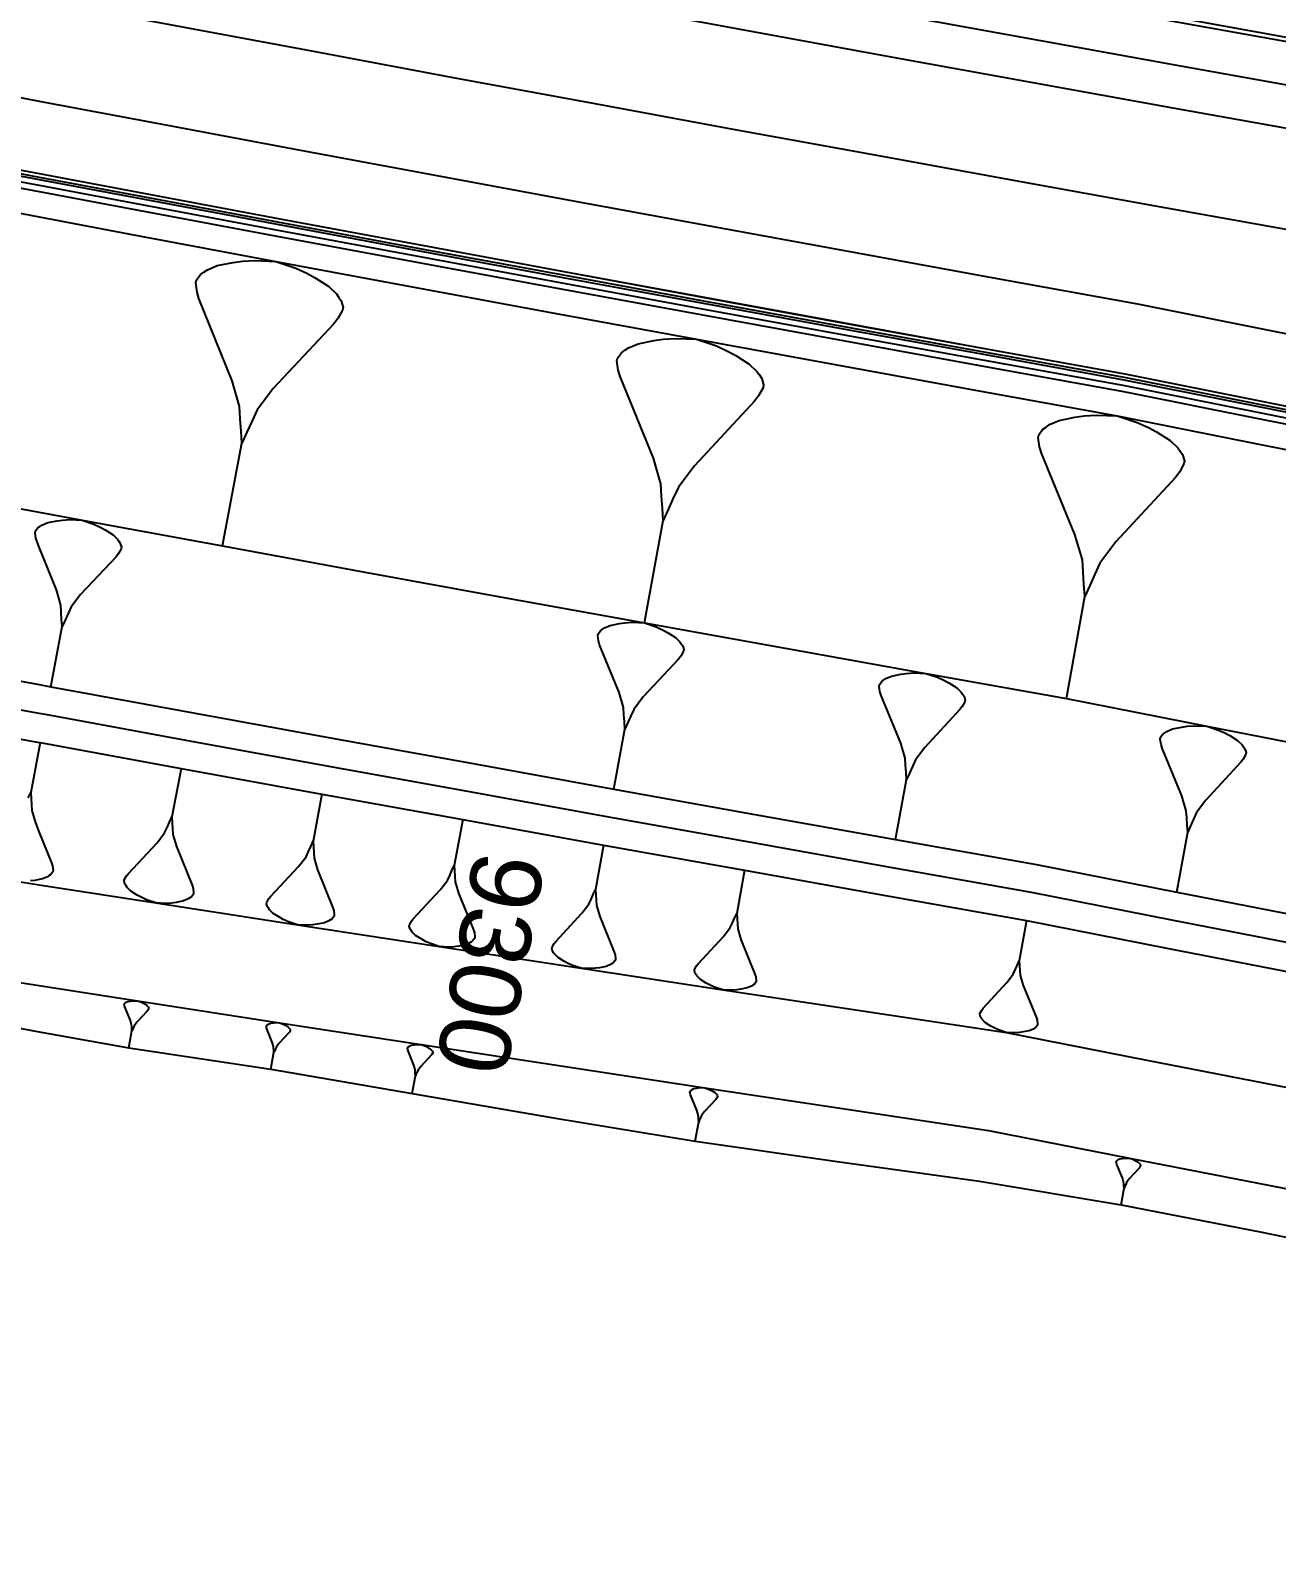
# Model space of a CAD drawing. Extents: x 389565 to 391267, y 804651 to 804848.
# Drawn here: x 389899.7 to 389943.5, y 804708.6 to 804762.3 of the extents above; entities that cross this region are included whole.
import ezdxf
from ezdxf.enums import TextEntityAlignment as Align

# ---------------------------------------------------------------- set-up
doc = ezdxf.new("R2010")
doc.units = 0
doc.layers.get('0').update_dxf_attribs({"linetype": 'CONTINUOUS'})
doc.styles.add('ARIAL', font='ARIAL.FON')

msp = doc.modelspace()

# ---------------------------------------------------------------- linework, layer by layer
at = {"color": 7}
for p, q in [((389906.2592, 804754.0612), (389906.8135, 804754.1711)), ((389906.8135, 804754.1711), (389907.1421, 804754.2164)), ((389907.1421, 804754.2164), (389907.574, 804754.2424)), ((389907.574, 804754.2424), (389908.3152, 804754.2106)), ((389908.3152, 804754.2106), (389909.0178, 804753.9725)), ((389905.5248, 804753.5581), (389905.6665, 804753.7451)), ((389905.6665, 804753.7451), (389905.7889, 804753.829)), ((389905.7889, 804753.829), (389905.9113, 804753.9128)), ((389905.9113, 804753.9128), (389906.2592, 804754.0612)), ((389909.0178, 804753.9725), (389909.4111, 804753.7922)), ((389909.4111, 804753.7922), (389909.7012, 804753.6313)), ((389909.7012, 804753.6313), (389910.1783, 804753.3286)), ((389905.5055, 804753.455), (389905.5248, 804753.5581)), ((389905.5508, 804753.1263), (389905.5055, 804753.455)), ((389905.6153, 804752.9008), (389905.5508, 804753.1263)), ((389910.1783, 804753.3286), (389910.4491, 804753.0645)), ((389910.4491, 804753.0645), (389910.533, 804752.9421)), ((389906.7835, 804750.014), (389905.6153, 804752.9008)), ((389910.533, 804752.9421), (389910.6168, 804752.8197)), ((389910.6168, 804752.8197), (389910.6814, 804752.5941)), ((389910.6814, 804752.5941), (389910.6621, 804752.491)), ((389910.3595, 804752.0139), (389908.2273, 804749.744)), ((389910.5011, 804752.2009), (389910.3595, 804752.0139)), ((389910.6621, 804752.491), (389910.5011, 804752.2009)), ((389921.0541, 804751.3166), (389921.6055, 804751.4278)), ((389921.6055, 804751.4278), (389921.9325, 804751.474)), ((389921.9325, 804751.474), (389922.3623, 804751.5013)), ((389922.3623, 804751.5013), (389923.1003, 804751.4721)), ((389923.1003, 804751.4721), (389923.8007, 804751.2374)), ((389920.3246, 804750.8133), (389920.465, 804750.9999)), ((389920.465, 804750.9999), (389920.5866, 804751.0838)), ((389920.5866, 804751.0838), (389920.7082, 804751.1676)), ((389920.7082, 804751.1676), (389921.0541, 804751.3166)), ((389923.8007, 804751.2374), (389924.1927, 804751.0592)), ((389924.1927, 804751.0592), (389924.4821, 804750.8999)), ((389924.4821, 804750.8999), (389924.9581, 804750.6002)), ((389920.3057, 804750.7105), (389920.3246, 804750.8133)), ((389920.3519, 804750.3835), (389920.3057, 804750.7105)), ((389920.4169, 804750.1591), (389920.3519, 804750.3835)), ((389924.9581, 804750.6002), (389925.2286, 804750.3382)), ((389907.0418, 804749.1118), (389906.7835, 804750.014)), ((389921.5894, 804747.2891), (389920.4169, 804750.1591)), ((389925.2286, 804750.3382), (389925.3125, 804750.2166)), ((389925.3125, 804750.2166), (389925.3964, 804750.095)), ((389925.3964, 804750.095), (389925.4614, 804749.8707)), ((389925.4614, 804749.8707), (389925.4425, 804749.7679)), ((389908.2273, 804749.744), (389907.6606, 804748.9961)), ((389925.1428, 804749.292), (389923.0277, 804747.0252)), ((389925.2832, 804749.4786), (389925.1428, 804749.292)), ((389925.4425, 804749.7679), (389925.2832, 804749.4786)), ((389907.0678, 804748.68), (389907.0418, 804749.1118)), ((389907.6606, 804748.9961), (389907.4803, 804748.6028)), ((389935.856, 804748.6211), (389936.4051, 804748.7338)), ((389936.4051, 804748.7338), (389936.7308, 804748.7809)), ((389936.7308, 804748.7809), (389937.159, 804748.8095)), ((389937.159, 804748.8095), (389937.8946, 804748.7828)), ((389937.8946, 804748.7828), (389938.5932, 804748.5513)), ((389907.0938, 804748.2481), (389907.0678, 804748.68)), ((389907.1198, 804747.8163), (389907.0938, 804748.2481)), ((389907.3001, 804748.2096), (389907.1198, 804747.8163)), ((389907.4803, 804748.6028), (389907.3001, 804748.2096)), ((389935.1307, 804748.1171), (389935.27, 804748.3036)), ((389935.27, 804748.3036), (389935.3909, 804748.3876)), ((389935.3909, 804748.3876), (389935.5118, 804748.4715)), ((389935.5118, 804748.4715), (389935.856, 804748.6211)), ((389938.5932, 804748.5513), (389938.9845, 804748.3751)), ((389938.9845, 804748.3751), (389939.2734, 804748.2173)), ((389939.2734, 804748.2173), (389939.7487, 804747.9202)), ((389906.445, 804744.2067), (389907.1198, 804747.8163)), ((389935.1122, 804748.0147), (389935.1307, 804748.1171)), ((389935.1593, 804747.6889), (389935.1122, 804748.0147)), ((389935.2249, 804747.4656), (389935.1593, 804747.6889)), ((389939.7487, 804747.9202), (389940.0192, 804747.66)), ((389940.0192, 804747.66), (389940.1032, 804747.5391)), ((389921.8496, 804746.3918), (389921.5894, 804747.2891)), ((389936.4028, 804744.6094), (389935.2249, 804747.4656)), ((389940.1032, 804747.5391), (389940.1872, 804747.4182)), ((389940.1872, 804747.4182), (389940.2527, 804747.1949)), ((389940.2527, 804747.1949), (389940.2343, 804747.0924)), ((389923.0277, 804747.0252), (389922.466, 804746.2787)), ((389939.9372, 804746.6171), (389937.837, 804744.3512)), ((389940.0765, 804746.8036), (389939.9372, 804746.6171)), ((389940.2343, 804747.0924), (389940.0765, 804746.8036)), ((389921.8769, 804745.962), (389921.8496, 804746.3918)), ((389922.466, 804746.2787), (389922.2878, 804745.8866)), ((389921.9042, 804745.5322), (389921.8769, 804745.962)), ((389921.9315, 804745.1024), (389921.9042, 804745.5322)), ((389922.2878, 804745.8866), (389922.1097, 804745.4945)), ((389900.0973, 804744.9428), (389900.301, 804745.0294)), ((389900.301, 804745.0294), (389900.6254, 804745.0934)), ((389900.6254, 804745.0934), (389900.8178, 804745.1196)), ((389900.8178, 804745.1196), (389901.0706, 804745.1346)), ((389901.0706, 804745.1346), (389901.5043, 804745.1155)), ((389901.5043, 804745.1155), (389901.9154, 804744.9757)), ((389901.9154, 804744.9757), (389902.1454, 804744.8699)), ((389921.2717, 804741.5066), (389921.9315, 804745.1024)), ((389922.1097, 804745.4945), (389921.9315, 804745.1024)), ((389899.8595, 804744.6751), (389899.8709, 804744.7355)), ((389899.8858, 804744.4827), (389899.8595, 804744.6751)), ((389899.8709, 804744.7355), (389899.9539, 804744.8448)), ((389899.9234, 804744.3507), (389899.8858, 804744.4827)), ((389899.9539, 804744.8448), (389900, 804744.8763)), ((389900, 804744.8763), (389900.0256, 804744.8938)), ((389900.0256, 804744.8938), (389900.0973, 804744.9428)), ((389902.1454, 804744.8699), (389902.3151, 804744.7755)), ((389902.3151, 804744.7755), (389902.5941, 804744.5981)), ((389902.5941, 804744.5981), (389902.7524, 804744.4434)), ((389902.7524, 804744.4434), (389902.8014, 804744.3717)), ((389936.665, 804743.7161), (389936.4028, 804744.6094)), ((389900, 804744.1609), (389899.9234, 804744.3507)), ((389900.6052, 804742.6605), (389900, 804744.1609)), ((389902.7823, 804743.9379), (389902.6993, 804743.8286)), ((389902.8767, 804744.1076), (389902.7823, 804743.9379)), ((389902.8014, 804744.3717), (389902.8504, 804744.3)), ((389902.8504, 804744.3), (389902.8881, 804744.1679)), ((389902.8881, 804744.1679), (389902.8767, 804744.1076)), ((389937.837, 804744.3512), (389937.2797, 804743.6055)), ((389902.6993, 804743.8286), (389901.45, 804742.5016)), ((389936.6937, 804743.2879), (389936.665, 804743.7161)), ((389937.2797, 804743.6055), (389937.1034, 804743.2142)), ((389936.7223, 804742.8597), (389936.6937, 804743.2879)), ((389936.751, 804742.4315), (389936.7223, 804742.8597)), ((389936.9272, 804742.8228), (389936.751, 804742.4315)), ((389937.1034, 804743.2142), (389936.9272, 804742.8228)), ((389900.7558, 804742.1323), (389900.6052, 804742.6605)), ((389901.45, 804742.5016), (389901.1178, 804742.0642)), ((389936.1054, 804738.8461), (389936.751, 804742.4315)), ((389900.7707, 804741.8796), (389900.7558, 804742.1323)), ((389900.7856, 804741.6269), (389900.7707, 804741.8796)), ((389901.0121, 804741.8342), (389900.9063, 804741.6042)), ((389901.1178, 804742.0642), (389901.0121, 804741.8342)), ((389900.4033, 804739.2621), (389900.8006, 804741.3742)), ((389900.8006, 804741.3742), (389900.7856, 804741.6269)), ((389900.9063, 804741.6042), (389900.8006, 804741.3742)), ((389919.6444, 804741.1204), (389919.7267, 804741.2298)), ((389919.7267, 804741.2298), (389919.798, 804741.279)), ((389919.798, 804741.279), (389919.8693, 804741.3282)), ((389919.8693, 804741.3282), (389920.0721, 804741.4155)), ((389920.0721, 804741.4155), (389920.3953, 804741.4807)), ((389920.3953, 804741.4807), (389920.5871, 804741.5078)), ((389920.5871, 804741.5078), (389920.8391, 804741.5238)), ((389920.8391, 804741.5238), (389921.2717, 804741.5066)), ((389921.2717, 804741.5066), (389921.6823, 804741.369)), ((389921.6823, 804741.369), (389921.9122, 804741.2646)), ((389921.9122, 804741.2646), (389922.0818, 804741.1712)), ((389919.6333, 804741.0602), (389919.6444, 804741.1204)), ((389919.6604, 804740.8684), (389919.6333, 804741.0602)), ((389919.6985, 804740.7369), (389919.6604, 804740.8684)), ((389920.3859, 804739.0543), (389919.6985, 804740.7369)), ((389922.0818, 804741.1712), (389922.3609, 804740.9955)), ((389922.3609, 804740.9955), (389922.5195, 804740.8419)), ((389922.5195, 804740.8419), (389922.5686, 804740.7706)), ((389922.5686, 804740.7706), (389922.6178, 804740.6993)), ((389922.6178, 804740.6993), (389922.6559, 804740.5678)), ((389922.4692, 804740.2285), (389921.2292, 804738.8996)), ((389922.5515, 804740.3379), (389922.4692, 804740.2285)), ((389922.6449, 804740.5076), (389922.5515, 804740.3379)), ((389922.6559, 804740.5678), (389922.6449, 804740.5076)), ((389929.7599, 804739.5472), (389929.9623, 804739.6348)), ((389929.9623, 804739.6348), (389930.2849, 804739.7007)), ((389930.2849, 804739.7007), (389930.4764, 804739.7281)), ((389930.4764, 804739.7281), (389930.728, 804739.7447)), ((389930.728, 804739.7447), (389931.1601, 804739.7286)), ((389931.1601, 804739.7286), (389931.5704, 804739.5921)), ((389931.5704, 804739.5921), (389931.8002, 804739.4883)), ((389920.5384, 804738.5282), (389920.3859, 804739.0543)), ((389929.5249, 804739.279), (389929.5358, 804739.3392)), ((389929.5523, 804739.0876), (389929.5249, 804739.279)), ((389929.5358, 804739.3392), (389929.6178, 804739.4487)), ((389929.5907, 804738.9564), (389929.5523, 804739.0876)), ((389929.6178, 804739.4487), (389929.6888, 804739.4979)), ((389929.6888, 804739.4979), (389929.7599, 804739.5472)), ((389931.8002, 804739.4883), (389931.9698, 804739.3954)), ((389931.9698, 804739.3954), (389932.2489, 804739.2205)), ((389932.2489, 804739.2205), (389932.4076, 804739.0674)), ((389932.4076, 804739.0674), (389932.4569, 804738.9964)), ((389920.5544, 804738.2762), (389920.5384, 804738.5282)), ((389921.2292, 804738.8996), (389920.8998, 804738.4619)), ((389930.2809, 804737.2775), (389929.5907, 804738.9564)), ((389932.4407, 804738.5642), (389932.3588, 804738.4548)), ((389932.5336, 804738.7339), (389932.4407, 804738.5642)), ((389932.4569, 804738.9964), (389932.5062, 804738.9253)), ((389932.5062, 804738.9253), (389932.5445, 804738.794)), ((389932.5445, 804738.794), (389932.5336, 804738.7339)), ((389920.5705, 804738.0243), (389920.5544, 804738.2762)), ((389920.5865, 804737.7723), (389920.5705, 804738.0243)), ((389920.6909, 804738.0022), (389920.5865, 804737.7723)), ((389920.7954, 804738.232), (389920.6909, 804738.0022)), ((389920.8998, 804738.4619), (389920.7954, 804738.232)), ((389932.3588, 804738.4548), (389931.1234, 804737.1249)), ((389920.1997, 804735.6642), (389920.5865, 804737.7723)), ((389939.4029, 804737.4224), (389939.4136, 804737.4825)), ((389939.4136, 804737.4825), (389939.4953, 804737.592)), ((389939.4953, 804737.592), (389939.5661, 804737.6413)), ((389939.5661, 804737.6413), (389939.637, 804737.6907)), ((389939.637, 804737.6907), (389939.8389, 804737.7787)), ((389939.8389, 804737.7787), (389940.161, 804737.8451)), ((389940.161, 804737.8451), (389940.3521, 804737.873)), ((389940.3521, 804737.873), (389940.6033, 804737.8901)), ((389940.6033, 804737.8901), (389941.0349, 804737.8749)), ((389941.0349, 804737.8749), (389941.445, 804737.7395)), ((389941.445, 804737.7395), (389941.6747, 804737.6364)), ((389941.6747, 804737.6364), (389941.8443, 804737.544)), ((389941.8443, 804737.544), (389942.1233, 804737.37)), ((389900, 804737.1178), (389899.7038, 804735.5431)), ((389900.0336, 804737.2966), (389900, 804737.1178)), ((389930.4344, 804736.7525), (389930.2809, 804737.2775)), ((389931.1234, 804737.1249), (389930.7954, 804736.6871)), ((389939.4307, 804737.2313), (389939.4029, 804737.4224)), ((389939.4693, 804737.1003), (389939.4307, 804737.2313)), ((389940.1623, 804735.4253), (389939.4693, 804737.1003)), ((389942.1233, 804737.37), (389942.2822, 804737.2175)), ((389942.2822, 804737.2175), (389942.3315, 804737.1466)), ((389942.3315, 804737.1466), (389942.3809, 804737.0757)), ((389942.3809, 804737.0757), (389942.4195, 804736.9447)), ((389942.4195, 804736.9447), (389942.4088, 804736.8846)), ((389904.9837, 804736.3901), (389904.6648, 804734.6841)), ((389930.4509, 804736.5009), (389930.4344, 804736.7525)), ((389930.4675, 804736.2493), (389930.4509, 804736.5009)), ((389930.6916, 804736.4573), (389930.5879, 804736.2275)), ((389930.7954, 804736.6871), (389930.6916, 804736.4573)), ((389942.2347, 804736.6055), (389941.004, 804735.2747)), ((389942.3164, 804736.715), (389942.2347, 804736.6055)), ((389942.4088, 804736.8846), (389942.3164, 804736.715)), ((389930.1024, 804733.8916), (389930.4841, 804735.9977)), ((389930.4841, 804735.9977), (389930.4675, 804736.2493)), ((389930.5879, 804736.2275), (389930.4841, 804735.9977)), ((389899.616, 804735.3521), (389899.7038, 804735.5431)), ((389899.7038, 804735.5431), (389899.7162, 804735.3332)), ((389899.7162, 804735.3332), (389899.7286, 804735.1234)), ((389909.9346, 804735.488), (389909.6265, 804733.8295)), ((389940.3168, 804734.9013), (389940.1623, 804735.4253)), ((389899.7286, 804735.1234), (389899.741, 804734.9136)), ((389899.741, 804734.9136), (389899.866, 804734.4751)), ((389940.3339, 804734.6501), (389940.3168, 804734.9013)), ((389940.6775, 804734.8368), (389940.5743, 804734.607)), ((389941.004, 804735.2747), (389940.6775, 804734.8368)), ((389899.866, 804734.4751), (389900, 804734.1429)), ((389904.4092, 804734.1265), (389904.4944, 804734.3124)), ((389904.4944, 804734.3124), (389904.5796, 804734.4982)), ((389904.5796, 804734.4982), (389904.6648, 804734.6841)), ((389904.6648, 804734.6841), (389904.6771, 804734.48)), ((389904.6771, 804734.48), (389904.6894, 804734.2759)), ((389904.6894, 804734.2759), (389904.7017, 804734.0718)), ((389914.8863, 804734.5903), (389914.5888, 804732.9794)), ((389940.351, 804734.3988), (389940.3339, 804734.6501)), ((389940.368, 804734.1476), (389940.351, 804734.3988)), ((389940.4712, 804734.3773), (389940.368, 804734.1476)), ((389940.5743, 804734.607), (389940.4712, 804734.3773)), ((389900, 804734.1429), (389900.432, 804733.0718)), ((389903.1337, 804732.7002), (389904.1413, 804733.773)), ((389904.1413, 804733.773), (389904.4092, 804734.1265)), ((389904.7017, 804734.0718), (389904.8238, 804733.6454)), ((389909.5439, 804733.6488), (389909.6265, 804733.8295)), ((389909.6265, 804733.8295), (389909.6386, 804733.6312)), ((389919.8387, 804733.697), (389919.5518, 804732.1337)), ((389939.9916, 804732.0435), (389940.368, 804734.1476)), ((389904.8238, 804733.6454), (389905.3758, 804732.2811)), ((389909.1187, 804732.9435), (389909.3787, 804733.2873)), ((389909.3787, 804733.2873), (389909.4613, 804733.4681)), ((389909.4613, 804733.4681), (389909.5439, 804733.6488)), ((389909.6386, 804733.6312), (389909.6508, 804733.4329)), ((389909.6508, 804733.4329), (389909.663, 804733.2345)), ((389909.663, 804733.2345), (389909.7821, 804732.8202)), ((389900.3472, 804732.6209), (389900.2877, 804732.5802)), ((389900.4068, 804732.6616), (389900.3472, 804732.6209)), ((389900.4757, 804732.7523), (389900.4068, 804732.6616)), ((389900.432, 804733.0718), (389900.4633, 804732.9622)), ((389900.4633, 804732.9622), (389900.4851, 804732.8024)), ((389900.4851, 804732.8024), (389900.4757, 804732.7523)), ((389902.9906, 804732.4747), (389903.0667, 804732.6119)), ((389903.0667, 804732.6119), (389903.1337, 804732.7002)), ((389908.1404, 804731.8997), (389909.1187, 804732.9435)), ((389909.7821, 804732.8202), (389910.3202, 804731.4947)), ((389914.3488, 804732.4526), (389914.4288, 804732.6282)), ((389914.4288, 804732.6282), (389914.5088, 804732.8038)), ((389914.5088, 804732.8038), (389914.5888, 804732.9794)), ((389914.5888, 804732.9794), (389914.6008, 804732.7868)), ((389914.6008, 804732.7868), (389914.6129, 804732.5942)), ((389924.7919, 804732.8081), (389924.5155, 804731.2924)), ((389899.8492, 804732.4552), (389899.6895, 804732.4334)), ((389900, 804732.4849), (389899.8492, 804732.4552)), ((389900.1186, 804732.5083), (389900, 804732.4849)), ((389900.2877, 804732.5802), (389900.1186, 804732.5083)), ((389902.9815, 804732.426), (389902.9906, 804732.4747)), ((389903.012, 804732.3194), (389902.9815, 804732.426)), ((389903.0516, 804732.2615), (389903.012, 804732.3194)), ((389903.0913, 804732.2037), (389903.0516, 804732.2615)), ((389903.2193, 804732.0789), (389903.0913, 804732.2037)), ((389903.4448, 804731.9358), (389903.2193, 804732.0789)), ((389905.3758, 804732.2811), (389905.4064, 804732.1745)), ((389905.4064, 804732.1745), (389905.4278, 804732.0191)), ((389913.1478, 804731.1037), (389914.0967, 804732.1184)), ((389914.0967, 804732.1184), (389914.3488, 804732.4526)), ((389914.6129, 804732.5942), (389914.6249, 804732.4016)), ((389914.6249, 804732.4016), (389914.741, 804731.9994)), ((389919.4744, 804731.9632), (389919.5518, 804732.1337)), ((389919.5518, 804732.1337), (389919.5637, 804731.9468)), ((389903.5819, 804731.8597), (389903.4448, 804731.9358)), ((389903.7677, 804731.7745), (389903.5819, 804731.8597)), ((389904.0998, 804731.662), (389903.7677, 804731.7745)), ((389904.4502, 804731.647), (389904.0998, 804731.662)), ((389904.6542, 804731.6593), (389904.4502, 804731.647)), ((389904.8096, 804731.6807), (389904.6542, 804731.6593)), ((389905.0715, 804731.7326), (389904.8096, 804731.6807)), ((389905.236, 804731.8027), (389905.0715, 804731.7326)), ((389905.2938, 804731.8424), (389905.236, 804731.8027)), ((389905.3517, 804731.882), (389905.2938, 804731.8424)), ((389905.4187, 804731.9704), (389905.3517, 804731.882)), ((389905.4278, 804732.0191), (389905.4187, 804731.9704)), ((389907.9929, 804731.633), (389908.0017, 804731.6804)), ((389908.0226, 804731.5294), (389907.9929, 804731.633)), ((389908.0017, 804731.6804), (389908.0755, 804731.8137)), ((389908.0612, 804731.4732), (389908.0226, 804731.5294)), ((389908.0755, 804731.8137), (389908.1404, 804731.8997)), ((389914.741, 804731.9994), (389915.265, 804730.7128)), ((389919.0752, 804731.2977), (389919.3195, 804731.6223)), ((389919.3195, 804731.6223), (389919.3969, 804731.7928)), ((389919.3969, 804731.7928), (389919.4744, 804731.9632)), ((389919.5637, 804731.9468), (389919.5756, 804731.76)), ((389919.5756, 804731.76), (389919.5875, 804731.5731)), ((389919.5875, 804731.5731), (389919.7006, 804731.183)), ((389908.0998, 804731.4171), (389908.0612, 804731.4732)), ((389908.2243, 804731.2959), (389908.0998, 804731.4171)), ((389908.4437, 804731.1571), (389908.2243, 804731.2959)), ((389908.577, 804731.0833), (389908.4437, 804731.1571)), ((389908.7577, 804731.0007), (389908.577, 804731.0833)), ((389909.0806, 804730.8917), (389908.7577, 804731.0007)), ((389910.1847, 804731.0297), (389910.025, 804730.9613)), ((389910.2409, 804731.0683), (389910.1847, 804731.0297)), ((389910.2971, 804731.1068), (389910.2409, 804731.0683)), ((389910.3621, 804731.1928), (389910.2971, 804731.1068)), ((389910.3202, 804731.4947), (389910.3499, 804731.3912)), ((389910.3499, 804731.3912), (389910.3709, 804731.2402)), ((389910.3709, 804731.2402), (389910.3621, 804731.1928)), ((389913.0132, 804730.8906), (389913.0848, 804731.0201)), ((389913.0848, 804731.0201), (389913.1478, 804731.1037)), ((389918.1557, 804730.3122), (389919.0752, 804731.2977)), ((389919.7006, 804731.183), (389920.2103, 804729.9352)), ((389924.3657, 804730.9618), (389924.4406, 804731.1271)), ((389924.4406, 804731.1271), (389924.5155, 804731.2924)), ((389924.5155, 804731.2924), (389924.5272, 804731.1113)), ((389924.5272, 804731.1113), (389924.5389, 804730.9302)), ((389934.7006, 804731.0436), (389934.4448, 804729.6231)), ((389909.4211, 804730.8774), (389909.0806, 804730.8917)), ((389909.6195, 804730.8896), (389909.4211, 804730.8774)), ((389909.7704, 804730.9106), (389909.6195, 804730.8896)), ((389910.025, 804730.9613), (389909.7704, 804730.9106)), ((389913.0047, 804730.8445), (389913.0132, 804730.8906)), ((389913.0338, 804730.744), (389913.0047, 804730.8445)), ((389913.0713, 804730.6895), (389913.0338, 804730.744)), ((389913.1088, 804730.6349), (389913.0713, 804730.6895)), ((389913.2299, 804730.5174), (389913.1088, 804730.6349)), ((389913.443, 804730.3828), (389913.2299, 804730.5174)), ((389915.265, 804730.7128), (389915.294, 804730.6122)), ((389915.294, 804730.6122), (389915.3145, 804730.4656)), ((389915.3145, 804730.4656), (389915.306, 804730.4196)), ((389923.1641, 804729.5252), (389924.0544, 804730.4816)), ((389924.0544, 804730.4816), (389924.2908, 804730.7964)), ((389924.2908, 804730.7964), (389924.3657, 804730.9618)), ((389924.5389, 804730.9302), (389924.5506, 804730.749)), ((389924.5506, 804730.749), (389924.6607, 804730.371)), ((389913.5726, 804730.3113), (389913.443, 804730.3828)), ((389913.7482, 804730.2313), (389913.5726, 804730.3113)), ((389914.0619, 804730.1258), (389913.7482, 804730.2313)), ((389914.3926, 804730.1123), (389914.0619, 804730.1258)), ((389914.5852, 804730.1244), (389914.3926, 804730.1123)), ((389914.7318, 804730.1449), (389914.5852, 804730.1244)), ((389914.9789, 804730.1944), (389914.7318, 804730.1449)), ((389915.134, 804730.261), (389914.9789, 804730.1944)), ((389915.1885, 804730.2985), (389915.134, 804730.261)), ((389915.243, 804730.3361), (389915.1885, 804730.2985)), ((389915.306, 804730.4196), (389915.243, 804730.3361)), ((389918.0172, 804730.0606), (389918.0253, 804730.1053)), ((389918.0454, 804729.9631), (389918.0172, 804730.0606)), ((389918.0253, 804730.1053), (389918.0946, 804730.2311)), ((389918.0819, 804729.9102), (389918.0454, 804729.9631)), ((389918.0946, 804730.2311), (389918.1557, 804730.3122)), ((389920.2103, 804729.9352), (389920.2386, 804729.8377)), ((389924.6607, 804730.371), (389925.1562, 804729.162)), ((389918.1184, 804729.8574), (389918.0819, 804729.9102)), ((389918.236, 804729.7434), (389918.1184, 804729.8574)), ((389918.4429, 804729.6131), (389918.236, 804729.7434)), ((389918.5687, 804729.5439), (389918.4429, 804729.6131)), ((389918.7392, 804729.4664), (389918.5687, 804729.5439)), ((389919.0437, 804729.3644), (389918.7392, 804729.4664)), ((389919.6936, 804729.3836), (389919.5514, 804729.3635)), ((389919.9333, 804729.432), (389919.6936, 804729.3836)), ((389920.0837, 804729.4967), (389919.9333, 804729.432)), ((389920.1366, 804729.5332), (389920.0837, 804729.4967)), ((389920.1894, 804729.5697), (389920.1366, 804729.5332)), ((389920.2505, 804729.6508), (389920.1894, 804729.5697)), ((389920.2386, 804729.8377), (389920.2587, 804729.6955)), ((389920.2587, 804729.6955), (389920.2505, 804729.6508)), ((389923.038, 804729.3245), (389923.105, 804729.4465)), ((389923.105, 804729.4465), (389923.1641, 804729.5252)), ((389934.3052, 804729.313), (389934.375, 804729.4681)), ((389934.375, 804729.4681), (389934.4448, 804729.6231)), ((389934.4448, 804729.6231), (389934.4562, 804729.4535)), ((389934.4562, 804729.4535), (389934.4675, 804729.2838)), ((389919.3645, 804729.3517), (389919.0437, 804729.3644)), ((389919.5514, 804729.3635), (389919.3645, 804729.3517)), ((389923.0301, 804729.2812), (389923.038, 804729.3245)), ((389923.0576, 804729.1867), (389923.0301, 804729.2812)), ((389923.093, 804729.1355), (389923.0576, 804729.1867)), ((389923.1284, 804729.0843), (389923.093, 804729.1355)), ((389923.2425, 804728.974), (389923.1284, 804729.0843)), ((389923.4433, 804728.8479), (389923.2425, 804728.974)), ((389923.5653, 804728.7809), (389923.4433, 804728.8479)), ((389925.1954, 804728.8864), (389925.1363, 804728.8076)), ((389925.1562, 804729.162), (389925.1837, 804729.0675)), ((389925.1837, 804729.0675), (389925.2033, 804728.9297)), ((389925.2033, 804728.9297), (389925.1954, 804728.8864)), ((389933.1825, 804727.9649), (389934.0146, 804728.8626)), ((389934.0146, 804728.8626), (389934.2354, 804729.158)), ((389934.2354, 804729.158), (389934.3052, 804729.313)), ((389934.4675, 804729.2838), (389934.4789, 804729.1142)), ((389934.4789, 804729.1142), (389934.5828, 804728.7603)), ((389923.7306, 804728.706), (389923.5653, 804728.7809)), ((389924.0259, 804728.6074), (389923.7306, 804728.706)), ((389924.3369, 804728.5954), (389924.0259, 804728.6074)), ((389924.5181, 804728.6072), (389924.3369, 804728.5954)), ((389924.6559, 804728.6268), (389924.5181, 804728.6072)), ((389924.8882, 804728.6739), (389924.6559, 804728.6268)), ((389925.0339, 804728.7368), (389924.8882, 804728.6739)), ((389925.0851, 804728.7722), (389925.0339, 804728.7368)), ((389925.1363, 804728.8076), (389925.0851, 804728.7722)), ((389934.5828, 804728.7603), (389935.0494, 804727.6287)), ((389902.991, 804728.0964), (389902.9942, 804728.1135)), ((389902.9985, 804728.0419), (389902.991, 804728.0964)), ((389902.9942, 804728.1135), (389903.0177, 804728.1445)), ((389903.0092, 804728.0045), (389902.9985, 804728.0419)), ((389903.2028, 804727.5261), (389903.0092, 804728.0045)), ((389903.0177, 804728.1445), (389903.038, 804728.1584)), ((389903.038, 804728.1584), (389903.0582, 804728.1723)), ((389903.0582, 804728.1723), (389903.1159, 804728.1969)), ((389903.1159, 804728.1969), (389903.2078, 804728.2151)), ((389903.2078, 804728.2151), (389903.2623, 804728.2226)), ((389903.2623, 804728.2226), (389903.3338, 804728.2269)), ((389903.3338, 804728.2269), (389903.4567, 804728.2216)), ((389903.7955, 804727.8575), (389903.4421, 804727.4813)), ((389903.4567, 804728.2216), (389903.5731, 804728.1822)), ((389903.5731, 804728.1822), (389903.6383, 804728.1523)), ((389903.6383, 804728.1523), (389903.6864, 804728.1256)), ((389903.6864, 804728.1256), (389903.7655, 804728.0754)), ((389903.7655, 804728.0754), (389903.8104, 804728.0317)), ((389903.819, 804727.8885), (389903.7955, 804727.8575)), ((389903.8104, 804728.0317), (389903.8243, 804728.0114)), ((389903.8457, 804727.9366), (389903.819, 804727.8885)), ((389903.8243, 804728.0114), (389903.8382, 804727.9911)), ((389903.8382, 804727.9911), (389903.8489, 804727.9537)), ((389903.8489, 804727.9537), (389903.8457, 804727.9366)), ((389933.0575, 804727.736), (389933.0648, 804727.7766)), ((389933.0648, 804727.7766), (389933.1273, 804727.891)), ((389933.1273, 804727.891), (389933.1825, 804727.9649)), ((389903.2456, 804727.3765), (389903.2028, 804727.5261)), ((389903.2499, 804727.305), (389903.2456, 804727.3765)), ((389903.2542, 804727.2334), (389903.2499, 804727.305)), ((389903.2586, 804727.1618), (389903.2542, 804727.2334)), ((389903.2884, 804727.227), (389903.2586, 804727.1618)), ((389903.3183, 804727.2922), (389903.2884, 804727.227)), ((389903.3482, 804727.3574), (389903.3183, 804727.2922)), ((389903.4421, 804727.4813), (389903.3482, 804727.3574)), ((389907.985, 804727.3273), (389907.9881, 804727.3441)), ((389907.9924, 804727.2739), (389907.985, 804727.3273)), ((389907.9881, 804727.3441), (389908.0111, 804727.3745)), ((389908.0029, 804727.2373), (389907.9924, 804727.2739)), ((389908.1932, 804726.7685), (389908.0029, 804727.2373)), ((389908.0111, 804727.3745), (389908.031, 804727.3881)), ((389908.031, 804727.3881), (389908.0508, 804727.4018)), ((389908.0508, 804727.4018), (389908.1073, 804727.4259)), ((389908.1073, 804727.4259), (389908.1973, 804727.4439)), ((389908.1973, 804727.4439), (389908.2507, 804727.4513)), ((389908.2507, 804727.4513), (389908.3209, 804727.4556)), ((389908.3209, 804727.4556), (389908.4413, 804727.4506)), ((389908.4413, 804727.4506), (389908.5555, 804727.412)), ((389908.5555, 804727.412), (389908.6194, 804727.3828)), ((389908.6194, 804727.3828), (389908.6666, 804727.3567)), ((389908.6666, 804727.3567), (389908.7441, 804727.3076)), ((389908.7441, 804727.3076), (389908.7882, 804727.2648)), ((389908.7882, 804727.2648), (389908.8018, 804727.2449)), ((389908.8018, 804727.2449), (389908.8155, 804727.225)), ((389908.8155, 804727.225), (389908.826, 804727.1884)), ((389933.0835, 804727.6475), (389933.0575, 804727.736)), ((389933.1168, 804727.5996), (389933.0835, 804727.6475)), ((389933.15, 804727.5517), (389933.1168, 804727.5996)), ((389933.2572, 804727.4486), (389933.15, 804727.5517)), ((389933.4455, 804727.3309), (389933.2572, 804727.4486)), ((389933.5599, 804727.2684), (389933.4455, 804727.3309)), ((389933.715, 804727.1986), (389933.5599, 804727.2684)), ((389934.9358, 804727.2302), (389934.7994, 804727.1709)), ((389934.9837, 804727.2635), (389934.9358, 804727.2302)), ((389935.0315, 804727.2967), (389934.9837, 804727.2635)), ((389935.0867, 804727.3706), (389935.0315, 804727.2967)), ((389935.0494, 804727.6287), (389935.0754, 804727.5403)), ((389935.0754, 804727.5403), (389935.0941, 804727.4112)), ((389935.0941, 804727.4112), (389935.0867, 804727.3706)), ((389903.1467, 804726.5635), (389903.2586, 804727.1618)), ((389908.2353, 804726.622), (389908.1932, 804726.7685)), ((389908.4278, 804726.7249), (389908.3359, 804726.6033)), ((389908.7738, 804727.0941), (389908.4278, 804726.7249)), ((389908.7968, 804727.1245), (389908.7738, 804727.0941)), ((389908.8229, 804727.1716), (389908.7968, 804727.1245)), ((389908.826, 804727.1884), (389908.8229, 804727.1716)), ((389913.225, 804726.6845), (389913.2992, 804726.6892)), ((389913.2992, 804726.6892), (389913.4264, 804726.684)), ((389933.9917, 804727.1069), (389933.715, 804727.1986)), ((389934.2831, 804727.0963), (389933.9917, 804727.1069)), ((389934.4528, 804727.1077), (389934.2831, 804727.0963)), ((389934.5819, 804727.1263), (389934.4528, 804727.1077)), ((389934.7994, 804727.1709), (389934.5819, 804727.1263)), ((389908.1393, 804725.8251), (389908.2483, 804726.4116)), ((389908.2397, 804726.5519), (389908.2353, 804726.622)), ((389908.244, 804726.4817), (389908.2397, 804726.5519)), ((389908.2483, 804726.4116), (389908.244, 804726.4817)), ((389908.2775, 804726.4755), (389908.2483, 804726.4116)), ((389908.3067, 804726.5394), (389908.2775, 804726.4755)), ((389908.3359, 804726.6033), (389908.3067, 804726.5394)), ((389912.9444, 804726.5532), (389912.9477, 804726.5709)), ((389912.9523, 804726.4968), (389912.9444, 804726.5532)), ((389912.9477, 804726.5709), (389912.9719, 804726.6031)), ((389912.9635, 804726.4581), (389912.9523, 804726.4968)), ((389913.1651, 804725.963), (389912.9635, 804726.4581)), ((389912.9719, 804726.6031), (389912.9929, 804726.6175)), ((389912.9929, 804726.6175), (389913.0139, 804726.6319)), ((389913.0139, 804726.6319), (389913.0735, 804726.6576)), ((389913.0735, 804726.6576), (389913.1686, 804726.6766)), ((389913.1686, 804726.6766), (389913.225, 804726.6845)), ((389913.7781, 804726.3077), (389913.413, 804725.9172)), ((389913.4264, 804726.684), (389913.5471, 804726.6434)), ((389913.5471, 804726.6434), (389913.6147, 804726.6126)), ((389913.6147, 804726.6126), (389913.6645, 804726.5851)), ((389913.6645, 804726.5851), (389913.7465, 804726.5333)), ((389913.7465, 804726.5333), (389913.7931, 804726.4881)), ((389913.8024, 804726.3398), (389913.7781, 804726.3077)), ((389913.7931, 804726.4881), (389913.8076, 804726.4671)), ((389913.8299, 804726.3897), (389913.8024, 804726.3398)), ((389913.8076, 804726.4671), (389913.822, 804726.4461)), ((389913.822, 804726.4461), (389913.8332, 804726.4074)), ((389913.8332, 804726.4074), (389913.8299, 804726.3897)), ((389913.2098, 804725.8083), (389913.1651, 804725.963)), ((389913.2144, 804725.7342), (389913.2098, 804725.8083)), ((389913.219, 804725.66), (389913.2144, 804725.7342)), ((389913.2236, 804725.5859), (389913.219, 804725.66)), ((389913.2544, 804725.6535), (389913.2236, 804725.5859)), ((389913.2852, 804725.7211), (389913.2544, 804725.6535)), ((389913.316, 804725.7886), (389913.2852, 804725.7211)), ((389913.413, 804725.9172), (389913.316, 804725.7886)), ((389913.1092, 804724.9661), (389913.2236, 804725.5859)), ((389922.8767, 804725.0398), (389922.903, 804725.0749)), ((389922.903, 804725.0749), (389922.9258, 804725.0907)), ((389922.9258, 804725.0907), (389922.9487, 804725.1065)), ((389922.9487, 804725.1065), (389923.0136, 804725.1345)), ((389923.0136, 804725.1345), (389923.1172, 804725.1556)), ((389923.1172, 804725.1556), (389923.1786, 804725.1643)), ((389923.1786, 804725.1643), (389923.2594, 804725.1695)), ((389923.2594, 804725.1695), (389923.398, 804725.1642)), ((389923.398, 804725.1642), (389923.5296, 804725.1202)), ((389923.5296, 804725.1202), (389923.6033, 804725.0869)), ((389923.6033, 804725.0869), (389923.6577, 804725.057)), ((389922.8732, 804725.0205), (389922.8767, 804725.0398)), ((389922.8819, 804724.9591), (389922.8732, 804725.0205)), ((389922.8942, 804724.917), (389922.8819, 804724.9591)), ((389923.115, 804724.378), (389922.8942, 804724.917)), ((389923.7822, 804724.755), (389923.3853, 804724.3287)), ((389923.6577, 804725.057), (389923.7472, 804725.0008)), ((389923.7472, 804725.0008), (389923.7981, 804724.9516)), ((389923.8085, 804724.7901), (389923.7822, 804724.755)), ((389923.7981, 804724.9516), (389923.8139, 804724.9288)), ((389923.8384, 804724.8445), (389923.8085, 804724.7901)), ((389923.8139, 804724.9288), (389923.8297, 804724.906)), ((389923.8297, 804724.906), (389923.8419, 804724.8638)), ((389923.8419, 804724.8638), (389923.8384, 804724.8445)), ((389923.1641, 804724.2095), (389923.115, 804724.378)), ((389923.1693, 804724.1288), (389923.1641, 804724.2095)), ((389923.1745, 804724.048), (389923.1693, 804724.1288)), ((389923.1798, 804723.9673), (389923.1745, 804724.048)), ((389923.2132, 804724.041), (389923.1798, 804723.9673)), ((389923.2465, 804724.1147), (389923.2132, 804724.041)), ((389923.2799, 804724.1884), (389923.2465, 804724.1147)), ((389923.3853, 804724.3287), (389923.2799, 804724.1884)), ((389923.0566, 804723.2916), (389923.1798, 804723.9673)), ((389937.859, 804722.5645), (389937.862, 804722.5815)), ((389937.8668, 804722.5107), (389937.859, 804722.5645)), ((389937.862, 804722.5815), (389937.885, 804722.6123)), ((389937.8777, 804722.4738), (389937.8668, 804722.5107)), ((389938.0728, 804722.0021), (389937.8777, 804722.4738)), ((389937.885, 804722.6123), (389937.905, 804722.6262)), ((389937.905, 804722.6262), (389937.9249, 804722.6401)), ((389937.9249, 804722.6401), (389937.9818, 804722.6649)), ((389937.9818, 804722.6649), (389938.0725, 804722.6836)), ((389938.0725, 804722.6836), (389938.1263, 804722.6914)), ((389938.1263, 804722.6914), (389938.197, 804722.6962)), ((389938.197, 804722.6962), (389938.3186, 804722.692)), ((389938.3186, 804722.692), (389938.434, 804722.6538)), ((389938.434, 804722.6538), (389938.4987, 804722.6248)), ((389938.4987, 804722.6248), (389938.5465, 804722.5988)), ((389938.5465, 804722.5988), (389938.6251, 804722.5498)), ((389938.6251, 804722.5498), (389938.6698, 804722.5068)), ((389938.6698, 804722.5068), (389938.6837, 804722.4869)), ((389938.7055, 804722.4131), (389938.6794, 804722.3653)), ((389938.6837, 804722.4869), (389938.6976, 804722.4669)), ((389938.6976, 804722.4669), (389938.7085, 804722.43)), ((389938.7085, 804722.43), (389938.7055, 804722.4131)), ((389938.1163, 804721.8546), (389938.0728, 804722.0021)), ((389938.1211, 804721.7838), (389938.1163, 804721.8546)), ((389938.3099, 804721.9597), (389938.2179, 804721.8364)), ((389938.6564, 804722.3345), (389938.3099, 804721.9597)), ((389938.6794, 804722.3653), (389938.6564, 804722.3345)), ((389938.0248, 804721.0498), (389938.1308, 804721.6423)), ((389938.126, 804721.7131), (389938.1211, 804721.7838)), ((389938.1308, 804721.6423), (389938.126, 804721.7131)), ((389938.1598, 804721.707), (389938.1308, 804721.6423)), ((389938.1889, 804721.7717), (389938.1598, 804721.707)), ((389938.2179, 804721.8364), (389938.1889, 804721.7717))]:
    msp.add_line(p, q, dxfattribs=at)
at = {"color": 1, "linetype": 'CONTINUOUS'}
for points in [[(389900, 804770.1744), (389901.0946, 804769.9668), (389906.0045, 804769.0405), (389910.9154, 804768.1196), (389915.8273, 804767.2042), (389920.7402, 804766.2942), (389925.6542, 804765.3897), (389930.5691, 804764.4906), (389935.4851, 804763.597), (389940.402, 804762.7089), (389945.3199, 804761.8262), (389950.2388, 804760.949), (389955.1587, 804760.0773), (389960.0795, 804759.211), (389965.0013, 804758.3502), (389969.9241, 804757.4949), (389974.8478, 804756.645), (389979.7724, 804755.8007), (389984.698, 804754.9617), (389989.6245, 804754.1283), (389993.9156, 804753.4069), (389994.5519, 804753.3003), (389999.4802, 804752.4778), (390000, 804752.3917)], [(389900, 804770.0217), (389901.0667, 804769.8195), (389905.9767, 804768.8931), (389910.8878, 804767.9722), (389915.7999, 804767.0567), (389920.713, 804766.1467), (389925.6271, 804765.2422), (389930.5422, 804764.3431), (389935.4583, 804763.4494), (389940.3754, 804762.5613), (389945.2935, 804761.6786), (389950.2126, 804760.8014), (389955.1326, 804759.9296), (389960.0536, 804759.0633), (389964.9756, 804758.2025), (389969.8985, 804757.3471), (389974.8223, 804756.4972), (389979.7471, 804755.6528)], [(389874.1386, 804762.2593), (389879.0571, 804761.303), (389883.9766, 804760.3522), (389888.8972, 804759.4069), (389893.8188, 804758.467), (389895.8435, 804758.082), (389898.7415, 804757.5325), (389900, 804757.2951)], [(389874.0209, 804761.6557), (389878.9401, 804760.6993), (389883.8603, 804759.7483), (389888.7815, 804758.8028), (389893.7038, 804757.8628), (389895.7287, 804757.4778), (389898.6271, 804756.9283), (389900, 804756.6692)], [(389874.1157, 804762.1416), (389879.0343, 804761.1852), (389883.9539, 804760.2344), (389888.8746, 804759.289), (389893.7964, 804758.3491), (389895.8211, 804757.9641), (389898.7192, 804757.4146), (389900, 804757.173)], [(389873.8525, 804760.792), (389878.7726, 804759.8354), (389883.6937, 804758.8842), (389888.6159, 804757.9386), (389893.5392, 804756.9984), (389895.5645, 804756.6132), (389898.4635, 804756.0636), (389900, 804755.7737)], [(389800, 804756.8479), (389801.5887, 804756.5477), (389806.5021, 804755.6195), (389811.4154, 804754.6913), (389816.3287, 804753.7631), (389821.242, 804752.8348), (389826.1554, 804751.9066), (389831.0687, 804750.9784), (389835.982, 804750.0502), (389840.8954, 804749.1219), (389845.8087, 804748.1937), (389850.722, 804747.2655), (389852.8518, 804746.8631), (389855.6533, 804746.3346), (389860.5989, 804745.406), (389865.5456, 804744.483), (389870.4932, 804743.5654), (389875.4418, 804742.6533), (389880.3914, 804741.7468), (389885.3418, 804740.8457), (389890.2933, 804739.9502), (389892.3302, 804739.5835), (389895.0843, 804738.2075), (389900, 804737.3028)], [(389900, 804757.2951), (389903.6652, 804756.6036), (389908.5899, 804755.6801), (389913.5156, 804754.7621), (389918.4424, 804753.8496), (389923.3702, 804752.9425), (389928.2989, 804752.0409), (389933.2287, 804751.1448), (389938.1595, 804750.2542), (389943.0736, 804749.2706), (389947.989, 804748.2925), (389952.9055, 804747.3198), (389957.8233, 804746.3525), (389962.7422, 804745.3907), (389967.6622, 804744.4343), (389972.5835, 804743.4834), (389977.5059, 804742.5379), (389982.4295, 804741.5979), (389987.3542, 804740.6633), (389991.644, 804739.8539), (389992.2801, 804739.7342), (389997.2071, 804738.8106), (390000, 804738.2902)], [(389900, 804757.173), (389903.643, 804756.4857), (389908.5678, 804755.5622), (389913.4937, 804754.6441), (389918.4206, 804753.7316), (389923.3485, 804752.8245), (389928.2774, 804751.9229), (389933.2073, 804751.0267), (389938.1382, 804750.1361), (389943.0525, 804749.1525), (389947.968, 804748.1743), (389952.8847, 804747.2016), (389957.8025, 804746.2343), (389962.7216, 804745.2725), (389967.6418, 804744.3161), (389972.5631, 804743.3651), (389977.4857, 804742.4196), (389982.4094, 804741.4796), (389987.3343, 804740.545), (389991.6242, 804739.7355), (389992.2603, 804739.6159), (389997.1874, 804738.6922), (390000, 804738.1682)], [(389900, 804756.6692), (389903.5515, 804755.9992), (389908.4769, 804755.0756), (389913.4033, 804754.1575), (389918.3307, 804753.2448), (389923.2592, 804752.3376), (389928.1886, 804751.4359), (389933.1191, 804750.5397), (389938.0505, 804749.6489), (389942.9653, 804748.6652), (389947.8814, 804747.6869), (389952.7986, 804746.7141), (389957.717, 804745.7467), (389962.6365, 804744.7848), (389967.5573, 804743.8283), (389972.4792, 804742.8773), (389977.4023, 804741.9317), (389982.3266, 804740.9916), (389987.252, 804740.0569), (389991.5424, 804739.2473), (389992.1785, 804739.1277), (389997.1062, 804738.2039), (390000, 804737.6648)], [(389900, 804755.7737), (389903.3888, 804755.1344), (389908.3152, 804754.2106), (389913.2425, 804753.2923), (389918.1709, 804752.3794), (389923.1003, 804751.4721), (389928.0308, 804750.5702), (389932.9622, 804749.6738), (389937.8946, 804748.7828), (389942.8104, 804747.799), (389947.7273, 804746.8205), (389952.6455, 804745.8475), (389957.5649, 804744.88), (389962.4854, 804743.9179), (389967.4071, 804742.9612), (389972.33, 804742.01), (389977.2541, 804741.0643), (389982.1793, 804740.124), (389987.1056, 804739.1892), (389991.3969, 804738.3795), (389992.0332, 804738.2598), (389996.9618, 804737.3358), (390000, 804736.7698)], [(389900, 804737.3028), (389900.0336, 804737.2966), (389904.9837, 804736.3901), (389909.9346, 804735.488), (389914.8863, 804734.5903), (389919.8387, 804733.697), (389924.7919, 804732.8081), (389929.7458, 804731.9237), (389934.7006, 804731.0436), (389939.6394, 804730.0748), (389944.5792, 804729.1103), (389949.5199, 804728.1502), (389954.4616, 804727.1945), (389959.4043, 804726.2432), (389964.3479, 804725.2962), (389969.2925, 804724.3536), (389974.238, 804723.4153), (389979.1845, 804722.4815), (389984.1319, 804721.552), (389988.4414, 804720.746), (389989.0803, 804720.6269), (389994.0299, 804719.7075), (389998.9807, 804718.7949), (390000, 804718.6084)]]:
    msp.add_lwpolyline(points, dxfattribs=at)
at = {"color": 2, "linetype": 'CONTINUOUS'}
for points in [[(389900, 804768.495), (389900.7878, 804768.3456), (389905.6995, 804767.4189), (389910.6122, 804766.4977), (389915.5259, 804765.5819), (389920.4406, 804764.6716), (389925.3564, 804763.7668), (389930.2731, 804762.8674), (389935.1909, 804761.9735), (389940.1096, 804761.085), (389945.0293, 804760.202), (389949.95, 804759.3245), (389954.8717, 804758.4525), (389959.7944, 804757.5859), (389964.718, 804756.7248), (389969.6425, 804755.8691), (389974.568, 804755.0189), (389979.4944, 804754.1742), (389984.4218, 804753.335), (389989.3501, 804752.5013), (389993.6429, 804751.7796), (389994.2794, 804751.673), (389999.2095, 804750.8502), (390000, 804750.7192)], [(389874.1396, 804762.2642), (389879.0581, 804761.308), (389883.9776, 804760.3571), (389888.8981, 804759.4118), (389893.8197, 804758.4719), (389895.8444, 804758.0869), (389898.7424, 804757.5375), (389900, 804757.3002)], [(389900, 804757.3002), (389903.6661, 804756.6085), (389908.5908, 804755.685), (389913.5165, 804754.767), (389918.4433, 804753.8545), (389923.3711, 804752.9474), (389928.2998, 804752.0458), (389933.2296, 804751.1497), (389938.1604, 804750.2591), (389943.0745, 804749.2755), (389947.9899, 804748.2974), (389952.9064, 804747.3247), (389957.8241, 804746.3574), (389962.743, 804745.3956), (389967.6631, 804744.4392), (389972.5843, 804743.4883), (389977.5068, 804742.5429), (389982.4303, 804741.6028), (389987.355, 804740.6683), (389991.6449, 804739.8588), (389992.2809, 804739.7392), (389997.2079, 804738.8155), (390000, 804738.2953)]]:
    msp.add_lwpolyline(points, dxfattribs=at)
at = {"color": 7, "linetype": 'CONTINUOUS'}
for points in [[(389900, 804766.9683), (389900.5089, 804766.8718), (389905.4222, 804765.9448), (389910.3365, 804765.0233), (389915.2519, 804764.1072), (389920.1683, 804763.1966), (389925.0857, 804762.2914), (389930.0041, 804761.3917), (389934.9234, 804760.4975), (389939.8438, 804759.6088), (389944.7652, 804758.7255), (389949.6875, 804757.8477), (389954.6108, 804756.9753), (389959.5351, 804756.1084), (389964.4604, 804755.247), (389969.3865, 804754.3911), (389974.3137, 804753.5407), (389979.2418, 804752.6957), (389984.1708, 804751.8562), (389989.1007, 804751.0221), (389993.3949, 804750.3003), (389994.0316, 804750.1936), (389998.9634, 804749.3705), (390000, 804749.1987)], [(389874.6181, 804764.718), (389879.5338, 804763.7623), (389884.4506, 804762.812), (389889.3685, 804761.8671), (389894.2873, 804760.9278), (389896.3109, 804760.543), (389899.2073, 804759.9939), (389900, 804759.8443)], [(389900, 804763.406), (389904.7752, 804762.5051), (389909.6934, 804761.5829), (389914.6126, 804760.6661), (389919.5328, 804759.7547), (389924.454, 804758.8489), (389929.3762, 804757.9485), (389934.2994, 804757.0536), (389939.2236, 804756.1642), (389944.1488, 804755.2802), (389949.075, 804754.4017), (389954.0021, 804753.5287), (389958.9302, 804752.6611), (389963.8593, 804751.799), (389968.7893, 804750.9424), (389973.7203, 804750.0913), (389978.6522, 804749.2457), (389983.5851, 804748.4055), (389988.5188, 804747.5709), (389992.8164, 804746.8484), (389993.4535, 804746.7417), (389998.3892, 804745.9179), (390000, 804745.651)], [(389874.0611, 804761.8618), (389878.98, 804760.9054), (389883.9, 804759.9545), (389888.821, 804759.0091), (389893.7431, 804758.0691), (389895.7679, 804757.6841), (389898.6662, 804757.1346), (389900, 804756.883)], [(389874.0994, 804762.0581), (389879.0181, 804761.1018), (389883.9378, 804760.1509), (389888.8586, 804759.2055), (389893.7805, 804758.2656), (389895.8052, 804757.8806), (389898.7033, 804757.3311), (389900, 804757.0865)], [(389900, 804759.8443), (389904.1282, 804759.0654), (389909.0502, 804758.1425), (389913.9732, 804757.225), (389918.8972, 804756.3129), (389923.8223, 804755.4064), (389928.7483, 804754.5053), (389933.6754, 804753.6097), (389938.6034, 804752.7195)], [(389800, 804758.8831), (389801.9793, 804758.5092), (389806.8926, 804757.581), (389811.806, 804756.6528), (389816.7193, 804755.7245), (389821.6326, 804754.7963), (389826.546, 804753.8681), (389831.4593, 804752.9399), (389836.3726, 804752.0117), (389841.2859, 804751.0834), (389846.1993, 804750.1552), (389851.1126, 804749.227), (389853.2424, 804748.8246), (389856.0426, 804748.2964), (389860.9861, 804747.3682), (389865.9306, 804746.4456), (389870.876, 804745.5284), (389875.8224, 804744.6168), (389880.7698, 804743.7107), (389885.7181, 804742.81), (389890.6674, 804741.9149), (389892.7034, 804741.5483), (389895.4562, 804740.1726), (389900, 804739.3364)], [(389900, 804738.3196), (389895.2702, 804739.19), (389892.5168, 804740.5659), (389890.4803, 804740.9326), (389885.53, 804741.8279), (389880.5806, 804742.7287), (389875.6321, 804743.6351), (389870.6846, 804744.5469), (389865.7381, 804745.4643), (389860.7925, 804746.3871), (389855.8479, 804747.3155), (389853.0471, 804747.8439), (389850.9173, 804748.2462), (389846.004, 804749.1745), (389841.0907, 804750.1027), (389836.1773, 804751.0309), (389831.264, 804751.9591), (389826.3507, 804752.8874), (389821.4373, 804753.8156), (389816.524, 804754.7438), (389811.6107, 804755.672), (389806.6973, 804756.6002), (389801.784, 804757.5285), (389800, 804757.8655)], [(389900, 804757.0865), (389903.6273, 804756.4021), (389908.5522, 804755.4786), (389913.4782, 804754.5606), (389918.4052, 804753.648), (389923.3332, 804752.7409), (389928.2622, 804751.8393), (389933.1922, 804750.9431), (389938.1232, 804750.0524), (389943.0375, 804749.0688), (389947.9531, 804748.0906), (389952.8699, 804747.1179), (389957.7878, 804746.1506), (389962.707, 804745.1887), (389967.6273, 804744.2323), (389972.5487, 804743.2814), (389977.4714, 804742.3359), (389982.3952, 804741.3958), (389987.3201, 804740.4612), (389991.6101, 804739.6517), (389992.2462, 804739.532), (389997.1734, 804738.6084), (390000, 804738.0817)], [(389900, 804756.883), (389903.5903, 804756.2056), (389908.5155, 804755.282), (389913.4417, 804754.3639), (389918.3689, 804753.4513), (389923.2971, 804752.5442), (389928.2263, 804751.6425), (389933.1565, 804750.7463), (389938.0877, 804749.8556), (389943.0023, 804748.8719), (389947.9181, 804747.8937), (389952.8351, 804746.9209), (389957.7533, 804745.9536), (389962.6726, 804744.9917), (389967.5931, 804744.0353), (389972.5148, 804743.0843), (389977.4377, 804742.1387), (389982.3617, 804741.1986), (389987.2869, 804740.264), (389991.5771, 804739.4545), (389992.2132, 804739.3348), (389997.1406, 804738.4111), (390000, 804737.8783)], [(389938.6034, 804752.7195), (389943.5148, 804751.7364), (389948.4274, 804750.7588), (389953.3412, 804749.7866), (389958.2562, 804748.8198), (389963.1724, 804747.8585), (389968.0897, 804746.9026), (389973.0082, 804745.9521), (389977.9279, 804745.0071), (389982.8487, 804744.0676), (389987.7707, 804743.1335), (389992.0581, 804742.3244), (389992.6938, 804742.2048), (389997.6181, 804741.2816), (390000, 804740.8378)], [(389871.9321, 804750.9441), (389876.8629, 804749.9843), (389881.7948, 804749.0299), (389886.7278, 804748.0811), (389891.6618, 804747.1378), (389893.6915, 804746.7513), (389893.6647, 804746.6099), (389896.5644, 804746.0287), (389900, 804745.3936)], [(389800, 804747.9466), (389804.7772, 804746.957), (389809.689, 804746.0212), (389814.5975, 804745.0689), (389819.505, 804744.1112), (389824.4045, 804743.1137), (389829.3046, 804742.119), (389834.2164, 804741.1831), (389839.1444, 804740.3284), (389844.0496, 804739.3596), (389848.9559, 804738.3961), (389851.0797, 804737.9637), (389853.8785, 804737.3922), (389858.8194, 804736.387), (389863.6948, 804735.048), (389868.5608, 804733.656), (389873.393, 804732.0847), (389878.2046, 804730.3989), (389883.1196, 804729.2441), (389888.1208, 804728.5399), (389890.1781, 804728.2519), (389893.1367, 804727.9159), (389898.1849, 804727.4678), (389900, 804727.137)], [(389900, 804745.3936), (389901.5043, 804745.1155), (389906.445, 804744.2067), (389911.3865, 804743.3023), (389916.3287, 804742.4023), (389921.2717, 804741.5066), (389926.2155, 804740.6154), (389931.1601, 804739.7286), (389936.1054, 804738.8461), (389941.0349, 804737.8749), (389945.9653, 804736.9081), (389950.8967, 804735.9456), (389955.8291, 804734.9875), (389960.7624, 804734.0337), (389965.6967, 804733.0843), (389970.6319, 804732.1392), (389975.5681, 804731.1985), (389980.5053, 804730.2622), (389985.4434, 804729.3302), (389989.7447, 804728.5221), (389990.3825, 804728.4026), (389995.3227, 804727.4808), (390000, 804726.6145)], [(389900, 804739.3364), (389900.4033, 804739.2621), (389905.3512, 804738.356), (389910.2999, 804737.4544), (389915.2494, 804736.5571), (389920.1997, 804735.6642), (389925.1507, 804734.7757), (389930.1024, 804733.8916), (389935.055, 804733.0119), (389939.9916, 804732.0435), (389944.9292, 804731.0794), (389949.8678, 804730.1197), (389954.8073, 804729.1644), (389959.7478, 804728.2135), (389964.6892, 804727.2669), (389969.6316, 804726.3246), (389974.5749, 804725.3868), (389979.5192, 804724.4533), (389984.4645, 804723.5241), (389988.772, 804722.7185), (389989.4106, 804722.5994), (389994.358, 804721.6804), (389999.3067, 804720.7681), (390000, 804720.6413)], [(389874.6806, 804738.7265), (389879.6345, 804737.8191), (389884.5893, 804736.9172), (389889.5451, 804736.0208), (389891.5838, 804735.6537), (389894.1397, 804733.2161), (389899.1195, 804732.4368), (389900, 804732.2998)], [(390000, 804719.6248), (389999.1437, 804719.7815), (389994.1939, 804720.694), (389989.2455, 804721.6131), (389988.6067, 804721.7323), (389984.2982, 804722.5381), (389979.3519, 804723.4674), (389974.4065, 804724.4011), (389969.4621, 804725.3391), (389964.5186, 804726.2815), (389959.576, 804727.2283), (389954.6345, 804728.1795), (389949.6938, 804729.135), (389944.7542, 804730.0949), (389939.8155, 804731.0591), (389934.8778, 804732.0277), (389929.9241, 804732.9076), (389924.9713, 804733.7919), (389920.0192, 804734.6806), (389915.0678, 804735.5737), (389910.1173, 804736.4712), (389905.1675, 804737.3731), (389900.2185, 804738.2794), (389900, 804738.3196)], [(389873.8631, 804734.5095), (389878.7715, 804733.3408), (389883.6815, 804732.1776), (389888.593, 804731.0197), (389890.6136, 804730.545), (389893.4889, 804729.7771), (389898.4725, 804728.9971), (389900, 804728.7595)], [(389900, 804732.2998), (389904.0998, 804731.662), (389909.0806, 804730.8917), (389914.0619, 804730.1258), (389919.0437, 804729.3644), (389924.0259, 804728.6074), (389929.0086, 804727.8549), (389933.9917, 804727.1069), (389938.9349, 804726.1373), (389943.8791, 804725.172), (389948.8242, 804724.2112), (389953.7703, 804723.2547), (389958.7174, 804722.3026), (389963.6654, 804721.3549), (389968.6143, 804720.4115), (389973.5642, 804719.4725), (389978.5151, 804718.5379), (389983.4669, 804717.6076), (389987.7802, 804716.8011), (389988.4197, 804716.6818), (389993.3736, 804715.7617), (389998.3288, 804714.8483), (390000, 804714.5426)], [(389900, 804728.7595), (389903.4567, 804728.2216), (389908.4413, 804727.4506), (389913.4264, 804726.684), (389918.412, 804725.9218), (389923.398, 804725.1642), (389928.3845, 804724.411), (389933.3715, 804723.6623), (389938.3186, 804722.692), (389943.2666, 804721.7261), (389948.2155, 804720.7645), (389953.1654, 804719.8074), (389958.1163, 804718.8546), (389963.0681, 804717.9062), (389968.0209, 804716.9622), (389972.9747, 804716.0225), (389977.9294, 804715.0872), (389982.885, 804714.1564), (389987.2016, 804713.3492), (389987.8416, 804713.2299), (389992.7994, 804712.3092), (389997.7584, 804711.3951), (390000, 804710.9851)], [(389900, 804727.137), (389903.1467, 804726.5635), (389908.1393, 804725.8251), (389913.1092, 804724.9661), (389918.0798, 804724.1115), (389923.0566, 804723.2916), (389928.0514, 804722.5725), (389933.0509, 804721.8814), (389938.0248, 804721.0498), (389942.9749, 804720.0851), (389947.9175, 804719.0774), (389952.8619, 804718.0774), (389957.8046, 804717.0665), (389962.7405, 804716.0141), (389967.6787, 804714.9728), (389972.6317, 804714.0158), (389977.5893, 804713.0837), (389982.5386, 804712.1017), (389986.8465, 804711.2304), (389987.4847, 804711.0989), (389992.4293, 804710.0841), (389997.3762, 804709.0809), (390000, 804708.5547)]]:
    msp.add_lwpolyline(points, dxfattribs=at)
at = {"color": 3, "linetype": 'CONTINUOUS'}
msp.add_lwpolyline([(389900, 804766.9683), (389900.5089, 804766.8718), (389905.4222, 804765.9448), (389910.3365, 804765.0233), (389915.2519, 804764.1072), (389920.1683, 804763.1966), (389925.0857, 804762.2914), (389930.0041, 804761.3917), (389934.9234, 804760.4975), (389939.8438, 804759.6088), (389944.7652, 804758.7255), (389949.6875, 804757.8477), (389954.6108, 804756.9753), (389959.5351, 804756.1084), (389964.4604, 804755.247), (389969.3865, 804754.3911), (389974.3137, 804753.5407), (389979.2418, 804752.6957), (389984.1708, 804751.8562), (389989.1007, 804751.0221), (389993.3949, 804750.3003), (389994.0316, 804750.1936), (389998.9634, 804749.3705), (390000, 804749.1987)], dxfattribs=at)

# ---------------------------------------------------------------- texts
at = {"color": 2, "style": 'ARIAL'}
msp.add_text('9300', height=2.5, rotation=259.538, dxfattribs=at).set_placement((389917.794, 804733.1278), align=Align.TOP_LEFT)

doc.saveas('drawing.dxf')
